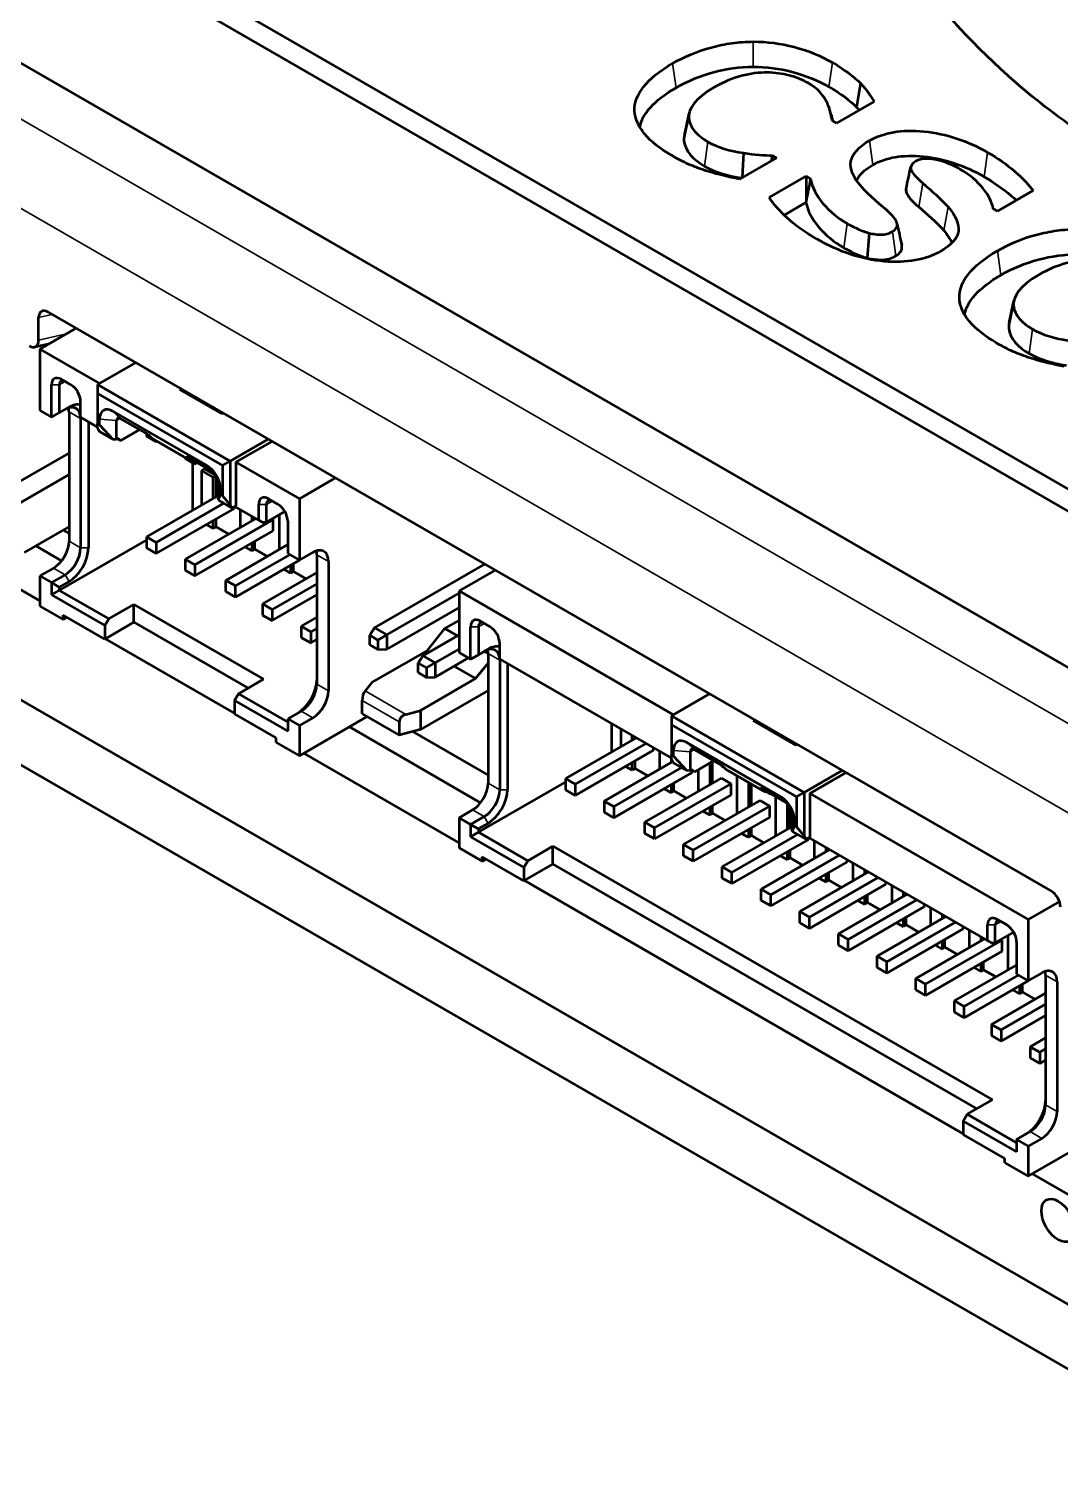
# Model space of a CAD drawing. Header units: millimetres. Extents: x 29 to 1149, y -40 to 354.
# Drawn here: x 285.8 to 323.4, y 222.9 to 276 of the extents above; entities that cross this region are included whole.
import ezdxf

# ---------------------------------------------------------------- set-up
doc = ezdxf.new("R2010")
doc.units = ezdxf.units.MM
doc.header["$LTSCALE"] = 1.2
doc.layers.add('외형선(ISO)', color=7, linetype='Continuous', lineweight=50)
doc.layers.add('좁은 외형선(ISO)', color=7, linetype='Continuous', lineweight=35)

msp = doc.modelspace()

# ---------------------------------------------------------------- linework, layer by layer
at = {"layer": '외형선(ISO)', "color": 7}
for p, q in [((354.1564, 241.6508), (282.7383, 282.8836)), ((282.7383, 282.0671), (353.4493, 241.2425)), ((277.0815, 279.6176), (348.4996, 238.3848)), ((316.1453, 274.0454), (315.9918, 273.1788)), ((316.6394, 273.3815), (315.2679, 272.5897)), ((309.7069, 272.1437), (309.8819, 272.948)), ((315.0648, 272.9043), (315.1139, 272.6786)), ((315.2679, 272.5897), (315.1016, 272.6857)), ((313.0698, 271.3206), (311.7168, 270.5394)), ((311.8646, 271.4992), (311.8225, 270.6005)), ((312.9174, 271.4086), (313.0698, 271.3206)), ((312.8, 269.8714), (314.153, 270.6526)), ((314.153, 270.6526), (314.153, 269.7294)), ((314.153, 270.6526), (314.3146, 270.5593)), ((322.4513, 270.1221), (321.149, 269.3702)), ((313.3517, 269.2295), (314.1479, 269.6892)), ((320.987, 269.4851), (320.9923, 269.4607)), ((321.149, 269.3702), (320.992, 269.4609)), ((316.4527, 268.573), (316.382, 267.6632)), ((286.4667, 265.683), (323.0984, 244.5338)), ((321.5708, 265.2942), (321.7457, 266.0984)), ((286.1185, 264.653), (286.1185, 265.4819)), ((287.4898, 265.0923), (286.1679, 264.3291)), ((285.9713, 264.4086), (286.5288, 264.5375)), ((286.1679, 264.3291), (286.1679, 262.0837)), ((286.1679, 264.3291), (288.3422, 263.0737)), ((286.1679, 255.127), (271.3699, 263.6705)), ((289.6641, 263.8369), (288.2715, 263.0329)), ((286.5922, 261.8388), (286.5922, 263.0227)), ((286.875, 263.0227), (286.875, 262.0021)), ((287.2993, 263.0227), (286.9457, 263.2268)), ((288.2715, 263.0329), (288.2715, 262.7063)), ((288.2715, 263.0329), (293.1152, 260.2364)), ((288.2715, 262.7063), (292.8324, 260.0731)), ((288.2715, 262.7063), (288.2715, 261.604)), ((291.3082, 262.8877), (291.2591, 262.8594)), ((291.2591, 262.8594), (292.8147, 261.9612)), ((286.1679, 262.0837), (286.5922, 261.8388)), ((286.5922, 261.8388), (286.875, 262.0021)), ((286.875, 262.0021), (287.2285, 262.2062)), ((287.2285, 262.0429), (287.2285, 257.3072)), ((287.6528, 261.8388), (287.6528, 262.4103)), ((288.8372, 262.0556), (292.2667, 260.0755)), ((292.0348, 262.4115), (292.0839, 262.4399)), ((292.1921, 262.3774), (292.1429, 262.3491)), ((292.4965, 262.145), (292.5456, 262.1733)), ((292.6026, 262.1404), (292.6026, 262.0837)), ((292.8638, 261.9896), (292.8147, 261.9612)), ((287.6528, 261.8388), (288.2715, 261.4816)), ((287.6528, 261.7979), (287.6528, 257.0623)), ((287.9357, 261.6755), (287.9357, 257.0623)), ((288.3422, 261.5632), (288.2715, 261.604)), ((288.2715, 261.4407), (288.2715, 261.604)), ((288.3422, 261.3183), (288.2715, 261.4407)), ((288.3422, 261.5632), (288.3422, 261.7698)), ((288.3422, 261.5632), (288.8372, 261.0325)), ((288.961, 261.0223), (288.961, 261.7187)), ((290.11, 261.2186), (289.1024, 261.8004)), ((288.8372, 261.0325), (288.3422, 261.3183)), ((288.961, 261.0223), (288.8372, 261.0325)), ((289.0493, 261.0733), (288.961, 261.0223)), ((289.014, 261.0529), (289.0493, 261.0325)), ((289.0493, 261.0325), (289.0493, 261.0733)), ((289.0493, 261.0325), (289.1201, 260.9917)), ((289.8116, 261.3909), (289.1201, 260.9917)), ((290.057, 261.2493), (290.057, 261.1448)), ((290.057, 261.1448), (290.4105, 260.9406)), ((290.11, 261.2186), (290.2691, 261.0656)), ((291.6833, 260.2491), (290.2691, 261.0656)), ((290.4105, 260.9839), (290.4105, 260.9406)), ((290.4105, 260.9406), (290.448, 260.9623)), ((294.5078, 261.0404), (293.1152, 260.2364)), ((293.3273, 260.1956), (294.6493, 260.9588)), ((353.8026, 209.6851), (265.4143, 260.7161)), ((349.5603, 214.5022), (269.6568, 260.6341)), ((284.188, 258.7769), (287.2285, 260.5324)), ((291.4712, 260.3715), (291.4712, 260.3283)), ((291.6833, 260.2491), (291.5242, 260.4021)), ((292.5318, 259.8204), (291.5242, 260.4021)), ((291.4712, 260.3283), (291.8247, 260.1241)), ((291.6833, 260.2491), (291.7364, 260.2797)), ((291.754, 258.4503), (291.754, 260.165)), ((291.8247, 260.2286), (291.8247, 260.1241)), ((291.8247, 260.1241), (291.9153, 260.1764)), ((292.1783, 259.9608), (292.0722, 259.8996)), ((292.4965, 259.6546), (292.0722, 259.8996)), ((292.0722, 259.8996), (292.0722, 258.634)), ((292.6026, 259.7159), (292.1783, 259.9608)), ((292.8324, 260.0731), (293.1152, 260.2364)), ((292.8324, 260.0731), (292.8324, 258.9708)), ((293.1152, 260.2364), (293.1152, 258.6442)), ((293.3273, 260.1956), (295.6431, 258.8586)), ((293.3273, 260.1956), (293.3273, 258.6034)), ((284.388, 258.1039), (287.2285, 259.7439)), ((292.6026, 259.7159), (292.4965, 259.6546)), ((292.4965, 258.879), (292.4965, 259.6546)), ((292.6026, 258.9402), (292.6026, 259.7159)), ((292.6733, 259.5754), (292.6733, 258.879)), ((296.965, 259.6218), (295.6431, 258.8586)), ((292.6733, 258.981), (290.057, 257.4705)), ((292.6909, 258.8075), (292.6733, 258.879)), ((292.6909, 258.8075), (292.7617, 259.0117)), ((293.1859, 258.5218), (292.6909, 258.8075)), ((292.7617, 259.2182), (292.7617, 259.0117)), ((292.8324, 258.9708), (292.7617, 259.0117)), ((292.8324, 258.9708), (293.1152, 258.6442)), ((294.8653, 258.6544), (294.5117, 258.8586)), ((295.6431, 258.8586), (295.6431, 256.6132)), ((292.8854, 258.6953), (290.4105, 257.2664)), ((290.4105, 256.8581), (293.2743, 258.5115)), ((293.1152, 258.6442), (293.1859, 258.5218)), ((293.1859, 258.5218), (293.3273, 258.6034)), ((293.2743, 258.5115), (293.2743, 258.5728)), ((294.1582, 258.0829), (293.292, 258.583)), ((293.4864, 258.4707), (293.4864, 257.8175)), ((294.1582, 258.0829), (294.1582, 258.6544)), ((294.441, 258.0012), (294.441, 258.6544)), ((294.441, 258.0012), (295.1153, 258.3905)), ((294.9007, 258.2666), (294.9007, 257.001)), ((285.6022, 256.899), (287.2285, 257.8379)), ((287.0164, 257.7155), (287.2285, 257.593)), ((294.0521, 258.1441), (291.4712, 256.654)), ((294.6885, 258.1033), (291.8247, 256.4499)), ((292.4965, 257.7767), (292.249, 257.9196)), ((292.4965, 257.7767), (292.4965, 258.0625)), ((292.6026, 257.8379), (292.4965, 257.7767)), ((292.6026, 257.8379), (292.6026, 258.1237)), ((292.6026, 257.8379), (293.0622, 257.5726)), ((293.9107, 258.2258), (293.9107, 258.0625)), ((294.0168, 258.1237), (294.0168, 258.1645)), ((294.1582, 258.0829), (294.2996, 258.0012)), ((294.2996, 258.0012), (294.441, 258.0012)), ((294.6532, 258.1237), (294.6885, 258.1033)), ((294.6885, 257.6951), (294.6885, 258.1033)), ((295.2189, 258.0421), (295.2189, 256.8581)), ((286.875, 255.5109), (290.057, 257.348)), ((290.057, 257.4705), (290.057, 257.0623)), ((290.057, 257.4705), (290.4105, 257.2664)), ((290.4105, 257.2664), (290.4105, 256.8581)), ((291.8247, 256.0416), (294.6885, 257.6951)), ((292.9561, 255.8783), (295.2189, 257.1847)), ((293.9107, 257.246), (293.9107, 256.9602)), ((294.0168, 257.0214), (294.0168, 257.3072)), ((286.014, 257.1367), (286.9569, 256.5924)), ((290.057, 257.0623), (290.4105, 256.8581)), ((291.4712, 256.654), (291.4712, 256.2458)), ((291.4712, 256.654), (291.8247, 256.4499)), ((293.3097, 255.6742), (295.2896, 256.8173)), ((293.6632, 257.1031), (293.9107, 256.9602)), ((294.0168, 257.0214), (293.9107, 256.9602)), ((294.0168, 257.0214), (294.4764, 256.7561)), ((295.2189, 256.8581), (295.6431, 256.6132)), ((295.6431, 256.6132), (296.1381, 256.899)), ((296.2795, 256.8173), (296.2795, 252.0816)), ((286.6629, 256.3274), (286.1679, 256.0416)), ((291.4712, 256.2458), (291.8247, 256.0416)), ((291.8247, 256.4499), (291.8247, 256.0416)), ((295.6431, 256.6132), (293.3097, 255.266)), ((296.2795, 256.1641), (294.2996, 255.021)), ((295.0774, 256.2866), (295.3249, 256.1437)), ((295.3249, 256.4295), (295.3249, 256.1437)), ((295.431, 256.2049), (295.3249, 256.1437)), ((295.431, 256.2049), (295.431, 256.4907)), ((295.431, 256.2049), (295.8906, 255.9396)), ((296.7038, 256.5724), (296.7038, 251.8367)), ((298.3885, 254.1443), (302.4204, 256.4722)), ((302.7987, 256.2537), (301.4767, 255.4905)), ((286.1679, 256.0416), (286.1679, 254.9394)), ((286.1679, 256.0416), (286.5922, 255.7967)), ((287.0871, 256.0825), (286.5922, 255.7967)), ((286.5922, 255.7967), (286.5922, 255.3476)), ((286.5922, 255.7967), (286.875, 255.6334)), ((287.2285, 255.8375), (286.875, 255.6334)), ((286.875, 255.6334), (286.875, 255.5109)), ((293.3097, 255.6742), (292.9561, 255.8783)), ((292.9561, 255.4701), (292.9561, 255.8783)), ((293.3097, 255.266), (293.3097, 255.6742)), ((296.2795, 255.7559), (294.6532, 254.8169)), ((286.5922, 255.3476), (286.875, 255.5109)), ((286.5922, 255.3476), (288.5367, 254.2249)), ((286.875, 255.5109), (288.6781, 254.4699)), ((293.3097, 255.266), (292.9561, 255.4701)), ((294.6532, 254.4087), (296.2795, 255.3476)), ((298.8375, 253.8851), (301.4767, 255.4089)), ((301.4767, 255.4905), (301.4767, 253.2451)), ((301.4767, 255.4905), (309.308, 250.9692)), ((286.1679, 254.9394), (287.0164, 254.4495)), ((288.5367, 253.735), (287.0164, 254.6128)), ((287.0164, 254.4495), (287.0164, 254.6128)), ((287.0164, 254.4495), (287.1578, 254.5311)), ((288.6781, 254.4699), (289.5974, 255.0006)), ((289.5974, 255.0006), (294.335, 252.2654)), ((289.5974, 254.3474), (289.5974, 255.0006)), ((294.2996, 255.021), (294.2996, 254.6128)), ((294.2996, 255.021), (294.6532, 254.8169)), ((294.2996, 254.6128), (294.6532, 254.4087)), ((294.6532, 254.8169), (294.6532, 254.4087)), ((296.2795, 254.5311), (295.7138, 254.2045)), ((301.4767, 254.8904), (298.8375, 253.3666)), ((288.5367, 254.2249), (288.6781, 254.4699)), ((288.5367, 253.735), (289.5974, 254.3474)), ((288.5367, 254.2249), (288.5367, 253.735)), ((289.5974, 254.3474), (293.7693, 251.9388)), ((295.7138, 254.2045), (295.7138, 253.7963)), ((295.7138, 254.2045), (296.0674, 254.0004)), ((296.2795, 254.1229), (296.0674, 254.0004)), ((296.0674, 254.0004), (296.0674, 253.5922)), ((298.3885, 254.1443), (298.2166, 253.8704)), ((298.3885, 254.1443), (298.8375, 253.8851)), ((300.3114, 253.3072), (300.9606, 254.1147)), ((300.9606, 254.1147), (301.4767, 254.4127)), ((300.9606, 254.1147), (301.4166, 253.8514)), ((301.901, 253.0002), (301.901, 254.1841)), ((302.1839, 254.1841), (302.1839, 253.1635)), ((302.6081, 254.1841), (302.2546, 254.3882)), ((293.2743, 251.0241), (288.5577, 253.7472)), ((295.7138, 253.7963), (296.0674, 253.5922)), ((296.0674, 253.5922), (296.2795, 253.7146)), ((298.2166, 253.5266), (298.2166, 253.8704)), ((298.2166, 253.8704), (298.5143, 253.6985)), ((298.2166, 253.5266), (298.5143, 253.3548)), ((298.5143, 253.6985), (298.8375, 253.8851)), ((298.5143, 253.6985), (298.5143, 253.3548)), ((298.8375, 253.8851), (298.8375, 253.3666)), ((300.1562, 253.1237), (301.4767, 253.8861)), ((302.9617, 253.0002), (302.9617, 253.5717)), ((298.2948, 252.1429), (300.3114, 253.3072)), ((298.5143, 253.3548), (298.8375, 253.3666)), ((300.1562, 253.1237), (299.9844, 252.8498)), ((300.1562, 253.1237), (300.6052, 252.8645)), ((300.3114, 253.3072), (300.3928, 253.2603)), ((300.6052, 252.8645), (301.4767, 253.3676)), ((301.8197, 253.0471), (300.6052, 252.346)), ((301.4767, 253.2451), (301.901, 253.0002)), ((301.901, 253.0002), (302.1839, 253.1635)), ((302.1839, 253.1635), (302.5374, 253.3676)), ((302.396, 253.286), (302.5374, 253.2043)), ((302.5374, 253.2043), (302.5374, 248.4686)), ((302.9617, 253.0002), (309.2372, 249.377)), ((302.9617, 252.9594), (302.9617, 248.2237)), ((299.9844, 252.506), (299.9844, 252.8498)), ((299.9844, 252.8498), (300.2821, 252.6779)), ((299.9844, 252.506), (300.2821, 252.3341)), ((300.2821, 252.6779), (300.6052, 252.8645)), ((300.2821, 252.6779), (300.2821, 252.3341)), ((300.6052, 252.8645), (300.6052, 252.346)), ((301.2908, 252.7418), (302.0792, 252.2866)), ((302.0792, 252.2866), (302.5374, 252.8566)), ((303.2445, 252.8369), (303.2445, 248.2237)), ((293.4157, 251.7346), (294.335, 252.2654)), ((298.2948, 252.1429), (298.0474, 251.8366)), ((300.0625, 251.1223), (302.0792, 252.2866)), ((300.2821, 252.3341), (300.6052, 252.346)), ((293.2743, 251.4897), (293.4157, 251.7346)), ((293.2743, 251.4897), (295.2189, 250.367)), ((293.2743, 251.4897), (293.2743, 250.9998)), ((293.4157, 251.7346), (295.2189, 250.6936)), ((297.935, 251.0034), (297.935, 251.4933)), ((302.5374, 251.8571), (300.0625, 250.4282)), ((310.63, 251.7324), (309.2372, 250.9283)), ((294.7946, 250.122), (293.2743, 250.9998)), ((295.7138, 251.1018), (295.2189, 250.8161)), ((295.2189, 250.8161), (295.6431, 250.5711)), ((295.2189, 250.8161), (295.2189, 250.367)), ((295.6431, 249.4689), (298.118, 250.8977)), ((296.1381, 250.8569), (295.6431, 250.5711)), ((297.935, 251.0034), (299.291, 250.2205)), ((299.5321, 250.9794), (300.0625, 251.1223)), ((300.0625, 251.1223), (300.0625, 250.4282)), ((309.2372, 250.9283), (309.2372, 250.6017)), ((309.2372, 250.9283), (314.0809, 248.1318)), ((295.6431, 250.5711), (295.6431, 249.4689)), ((297.4692, 250.5231), (302.2658, 247.7538)), ((299.291, 250.7104), (299.291, 250.2205)), ((300.0625, 250.4282), (299.291, 250.2205)), ((299.7732, 250.3503), (302.5374, 248.7544)), ((307.0629, 249.6117), (307.0629, 250.6324)), ((307.3811, 250.4486), (307.3811, 249.7954)), ((309.2372, 250.6017), (313.7981, 247.9685)), ((309.2372, 250.6017), (309.2372, 249.4995)), ((312.274, 250.7832), (312.2248, 250.7548)), ((312.2248, 250.7548), (313.7804, 249.8567)), ((313.0005, 250.307), (313.0497, 250.3354)), ((313.1087, 250.2445), (313.1579, 250.2729)), ((294.7946, 249.9587), (294.7946, 250.122)), ((294.7946, 249.9587), (295.6431, 249.4689)), ((307.9468, 250.122), (305.3658, 248.6319)), ((308.3003, 249.9179), (305.7194, 248.4278)), ((307.8054, 250.0404), (307.8054, 250.2037)), ((307.9114, 250.1016), (307.9114, 250.1425)), ((308.5832, 249.673), (308.5832, 249.7546)), ((309.8029, 249.951), (313.2324, 247.971)), ((313.5114, 250.0688), (313.4622, 250.0404)), ((313.5683, 249.9792), (313.5683, 250.036)), ((313.8296, 249.8851), (313.7804, 249.8567)), ((301.4767, 246.2885), (295.8056, 249.5627)), ((305.7194, 248.0196), (308.5832, 249.673)), ((309.2814, 249.2596), (306.78, 247.8154)), ((307.8054, 248.9381), (307.8054, 249.2239)), ((307.9114, 248.9994), (307.9114, 249.2851)), ((308.7953, 249.6321), (308.7953, 248.979)), ((309.2196, 249.3872), (309.2196, 249.2239)), ((309.308, 249.4586), (309.2372, 249.4995)), ((309.2372, 249.3362), (309.2372, 249.4995)), ((309.308, 249.2137), (309.2372, 249.3362)), ((309.308, 249.4586), (309.308, 249.6652)), ((309.308, 249.4586), (309.8029, 248.9279)), ((309.8029, 248.9279), (309.308, 249.2137)), ((309.9267, 248.9177), (309.9267, 249.6142)), ((311.0757, 249.1141), (310.0681, 249.6958)), ((310.7773, 249.2864), (310.0858, 248.8871)), ((310.6338, 249.2035), (310.6338, 248.4074)), ((310.7398, 248.4686), (310.7398, 249.2647)), ((309.6085, 249.0402), (307.1336, 247.6113)), ((307.1336, 247.2031), (309.9974, 248.8565)), ((307.8054, 248.9381), (307.5579, 249.081)), ((307.9114, 248.9994), (307.8054, 248.9381)), ((307.9114, 248.9994), (308.371, 248.734)), ((309.9267, 248.9177), (309.8029, 248.9279)), ((310.0151, 248.9687), (309.9267, 248.9177)), ((309.9797, 248.9483), (310.0151, 248.9279)), ((309.9974, 248.8565), (309.9974, 248.9381)), ((310.0151, 248.9279), (310.0151, 248.9687)), ((310.0151, 248.9279), (310.0858, 248.8871)), ((310.2095, 248.9585), (310.2095, 248.1625)), ((311.0757, 249.1141), (311.2348, 248.961)), ((311.0934, 249.081), (311.0934, 249.0971)), ((311.1351, 249.0569), (311.0934, 249.081)), ((312.649, 248.1445), (311.2348, 248.961)), ((311.6237, 248.7365), (311.6237, 247.346)), ((315.4737, 248.9359), (314.0809, 248.1318)), ((314.2931, 248.091), (315.6151, 248.8543)), ((302.1839, 246.6723), (305.3658, 248.5095)), ((305.3658, 248.6319), (305.3658, 248.2237)), ((305.3658, 248.6319), (305.7194, 248.4278)), ((305.3658, 248.2237), (305.7194, 248.0196)), ((305.7194, 248.4278), (305.7194, 248.0196)), ((308.265, 247.0398), (311.058, 248.6524)), ((308.6185, 246.8356), (311.4116, 248.4482)), ((308.9721, 248.2645), (309.2196, 248.1216)), ((309.2196, 248.4074), (309.2196, 248.1216)), ((309.3256, 248.1829), (309.2196, 248.1216)), ((309.3256, 248.1829), (309.3256, 248.4686)), ((309.3256, 248.1829), (309.7853, 247.9175)), ((311.4116, 248.4482), (311.058, 248.6524)), ((311.4116, 248.04), (311.4116, 248.4482)), ((312.048, 248.4915), (312.048, 247.5909)), ((312.1541, 247.6521), (312.1541, 248.4303)), ((312.649, 248.1445), (312.4899, 248.2976)), ((313.4976, 247.7158), (312.4899, 248.2976)), ((312.649, 248.1445), (312.7021, 248.1751)), ((312.8612, 248.0604), (312.6823, 248.1637)), ((306.78, 247.8154), (306.78, 247.4072)), ((306.78, 247.8154), (307.1336, 247.6113)), ((307.1336, 247.6113), (307.1336, 247.2031)), ((311.4116, 248.04), (308.6185, 246.4274)), ((309.6792, 246.2233), (312.4723, 247.8359)), ((310.0327, 246.0192), (312.8258, 247.6317)), ((310.7398, 247.3664), (310.7398, 247.6521)), ((312.8258, 247.6317), (312.4723, 247.8359)), ((312.8258, 247.2235), (312.8258, 247.6317)), ((312.8612, 248.0604), (312.8612, 248.0833)), ((312.881, 248.0718), (312.8612, 248.0604)), ((313.0379, 247.9812), (313.0379, 246.5295)), ((313.4622, 247.7362), (313.4622, 246.7744)), ((313.5683, 246.8356), (313.5683, 247.6254)), ((313.7981, 247.9685), (314.0809, 248.1318)), ((313.7981, 247.9685), (313.7981, 246.8663)), ((314.0809, 248.1318), (314.0809, 246.5397)), ((314.2931, 248.091), (322.2657, 243.488)), ((314.2931, 248.091), (314.2931, 246.4988)), ((301.9717, 247.4888), (301.4767, 247.2031)), ((301.4767, 247.2031), (301.4767, 246.1008)), ((301.4767, 247.2031), (301.901, 246.9581)), ((302.396, 247.2439), (301.901, 246.9581)), ((306.78, 247.4072), (307.1336, 247.2031)), ((312.8258, 247.2235), (310.0327, 245.6109)), ((310.3863, 247.448), (310.6338, 247.3051)), ((310.6338, 247.5909), (310.6338, 247.3051)), ((310.7398, 247.3664), (310.6338, 247.3051)), ((310.7398, 247.3664), (311.1995, 247.101)), ((313.639, 247.4709), (313.639, 246.7744)), ((313.7274, 247.1137), (313.7274, 246.9071)), ((301.901, 246.9581), (301.901, 246.509)), ((301.901, 246.9581), (302.1839, 246.7948)), ((301.901, 246.509), (302.1839, 246.6723)), ((302.5374, 246.9989), (302.1839, 246.7948)), ((302.1839, 246.7948), (302.1839, 246.6723)), ((302.1839, 246.6723), (303.987, 245.6313)), ((308.265, 246.6315), (308.265, 247.0398)), ((308.6185, 246.8356), (308.265, 247.0398)), ((308.6185, 246.4274), (308.265, 246.6315)), ((308.6185, 246.4274), (308.6185, 246.8356)), ((311.0934, 245.4068), (313.639, 246.8765)), ((311.447, 245.2027), (313.8511, 246.5907)), ((311.8005, 246.6315), (312.048, 246.4886)), ((312.048, 246.7744), (312.048, 246.4886)), ((312.1541, 246.5499), (312.048, 246.4886)), ((312.1541, 246.5499), (312.1541, 246.8356)), ((312.1541, 246.5499), (312.6137, 246.2845)), ((313.6567, 246.703), (313.639, 246.7744)), ((313.6567, 246.703), (313.7274, 246.9071)), ((314.1516, 246.4172), (313.6567, 246.703)), ((313.7981, 246.8663), (313.7274, 246.9071)), ((313.7981, 246.8663), (314.0809, 246.5397)), ((301.4767, 246.1008), (302.3253, 245.6109)), ((301.901, 246.509), (303.8456, 245.3864)), ((303.987, 245.6313), (304.9062, 246.162)), ((304.9062, 246.162), (320.9575, 236.8948)), ((304.9062, 245.5088), (304.9062, 246.162)), ((309.6792, 245.815), (309.6792, 246.2233)), ((310.0327, 246.0192), (309.6792, 246.2233)), ((310.0327, 245.6109), (310.0327, 246.0192)), ((314.24, 246.407), (311.447, 244.7944)), ((312.5076, 244.5903), (315.0178, 246.0396)), ((313.5683, 245.7334), (313.5683, 246.0192)), ((314.0809, 246.5397), (314.1516, 246.4172)), ((314.1516, 246.4172), (314.2931, 246.4988)), ((314.24, 246.407), (314.24, 246.4682)), ((320.7808, 242.7123), (314.2577, 246.4784)), ((314.4522, 246.3662), (314.4522, 245.713)), ((314.8764, 246.1212), (314.8764, 245.9579)), ((314.9825, 246.0192), (314.9825, 246.06)), ((303.8456, 244.8965), (302.3253, 245.7742)), ((302.3253, 245.6109), (302.3253, 245.7742)), ((302.3253, 245.6109), (302.4667, 245.6926)), ((303.8456, 245.3864), (303.987, 245.6313)), ((303.8456, 244.8965), (304.9062, 245.5088)), ((304.9062, 245.5088), (320.3919, 236.5682)), ((310.0327, 245.6109), (309.6792, 245.815)), ((312.8612, 244.3862), (315.3714, 245.8354)), ((315.6542, 245.5905), (312.8612, 243.9779)), ((313.2147, 245.815), (313.4622, 245.6721)), ((313.4622, 245.9579), (313.4622, 245.6721)), ((313.5683, 245.7334), (313.4622, 245.6721)), ((313.5683, 245.7334), (314.0279, 245.468)), ((315.6542, 245.5905), (315.6542, 245.6721)), ((315.8664, 245.5497), (315.8664, 244.8965)), ((303.8456, 245.3864), (303.8456, 244.8965)), ((311.0934, 244.9985), (311.0934, 245.4068)), ((311.447, 245.2027), (311.0934, 245.4068)), ((311.447, 244.7944), (311.0934, 244.9985)), ((311.447, 244.7944), (311.447, 245.2027)), ((313.9218, 243.7738), (316.4321, 245.2231)), ((314.2754, 243.5697), (316.7856, 245.0189)), ((314.6289, 244.9985), (314.8764, 244.8556)), ((314.8764, 245.1414), (314.8764, 244.8556)), ((314.9825, 244.9169), (314.9825, 245.2027)), ((316.2906, 245.3047), (316.2906, 245.1414)), ((316.3967, 245.2027), (316.3967, 245.2435)), ((319.8969, 235.6537), (303.8667, 244.9087)), ((312.5076, 244.182), (312.5076, 244.5903)), ((312.8612, 244.3862), (312.5076, 244.5903)), ((317.0685, 244.774), (314.2754, 243.1614)), ((314.9825, 244.9169), (314.8764, 244.8556)), ((314.9825, 244.9169), (315.4421, 244.6515)), ((317.0685, 244.774), (317.0685, 244.8556)), ((317.2806, 244.7332), (317.2806, 244.08)), ((317.7048, 244.4882), (317.7048, 244.3249)), ((317.8109, 244.3862), (317.8109, 244.427)), ((312.8612, 243.9779), (312.5076, 244.182)), ((312.8612, 243.9779), (312.8612, 244.3862)), ((315.336, 242.9573), (317.8463, 244.4066)), ((315.6896, 242.7532), (318.1998, 244.2024)), ((318.4827, 243.9575), (315.6896, 242.3449)), ((316.0431, 244.182), (316.2906, 244.0391)), ((316.2906, 244.3249), (316.2906, 244.0391)), ((316.3967, 244.1004), (316.2906, 244.0391)), ((316.3967, 244.1004), (316.3967, 244.3862)), ((316.3967, 244.1004), (316.8563, 243.835)), ((318.4827, 243.9575), (318.4827, 244.0391)), ((318.6948, 243.9167), (318.6948, 243.2635)), ((323.4054, 244.146), (322.2657, 243.488)), ((313.9218, 243.3655), (313.9218, 243.7738)), ((314.2754, 243.5697), (313.9218, 243.7738)), ((314.2754, 243.1614), (313.9218, 243.3655)), ((314.2754, 243.1614), (314.2754, 243.5697)), ((316.7503, 242.1408), (319.2605, 243.5901)), ((317.1038, 241.9367), (319.614, 243.386)), ((317.4574, 243.3655), (317.7048, 243.2227)), ((317.7048, 243.5084), (317.7048, 243.2227)), ((317.8109, 243.2839), (317.8109, 243.5697)), ((319.1191, 243.6717), (319.1191, 243.5084)), ((319.2251, 243.5697), (319.2251, 243.6105)), ((321.4879, 243.2839), (321.1343, 243.488)), ((322.2657, 243.488), (322.2657, 241.2426)), ((315.336, 242.549), (315.336, 242.9573)), ((315.6896, 242.7532), (315.336, 242.9573)), ((319.8969, 243.141), (317.1038, 241.5284)), ((317.8109, 243.2839), (317.7048, 243.2227)), ((317.8109, 243.2839), (318.2705, 243.0185)), ((319.8969, 243.141), (319.8969, 243.2227)), ((320.109, 243.1002), (320.109, 242.447)), ((320.5333, 242.8552), (320.5333, 242.6919)), ((320.7808, 242.7123), (320.7808, 243.2839)), ((321.0636, 242.6307), (321.0636, 243.2839)), ((321.0636, 242.6307), (321.7379, 243.02)), ((321.5232, 242.8961), (321.5232, 241.6305)), ((315.6896, 242.3449), (315.336, 242.549)), ((315.6896, 242.3449), (315.6896, 242.7532)), ((318.1645, 241.3243), (320.6747, 242.7736)), ((318.518, 241.1202), (321.3111, 242.7328)), ((321.3111, 242.3245), (318.518, 240.7119)), ((318.8716, 242.549), (319.1191, 242.4062)), ((319.1191, 242.6919), (319.1191, 242.4062)), ((319.2251, 242.4674), (319.1191, 242.4062)), ((319.2251, 242.4674), (319.2251, 242.7532)), ((319.2251, 242.4674), (319.6847, 242.202)), ((320.6393, 242.7532), (320.6393, 242.794)), ((320.7808, 242.7123), (320.9222, 242.6307)), ((320.9222, 242.6307), (321.0636, 242.6307)), ((321.3111, 242.7328), (321.2757, 242.7532)), ((321.3111, 242.3245), (321.3111, 242.7328)), ((321.8414, 242.6715), (321.8414, 241.4876)), ((316.7503, 241.7325), (316.7503, 242.1408)), ((317.1038, 241.9367), (316.7503, 242.1408)), ((317.1038, 241.5284), (317.1038, 241.9367)), ((319.5787, 240.5078), (321.8414, 241.8142)), ((320.5333, 241.8754), (320.5333, 241.5897)), ((320.6393, 241.6509), (320.6393, 241.9367)), ((317.1038, 241.5284), (316.7503, 241.7325)), ((318.1645, 240.916), (318.1645, 241.3243)), ((318.518, 241.1202), (318.1645, 241.3243)), ((319.9322, 240.3037), (321.9121, 241.4468)), ((322.2657, 241.2426), (319.9322, 239.8954)), ((320.2858, 241.7325), (320.5333, 241.5897)), ((320.6393, 241.6509), (320.5333, 241.5897)), ((320.6393, 241.6509), (321.099, 241.3855)), ((321.8414, 241.4876), (322.2657, 241.2426)), ((322.2657, 241.2426), (322.7607, 241.5284)), ((322.9021, 241.4468), (322.9021, 236.7111)), ((318.518, 240.7119), (318.1645, 240.916)), ((318.518, 240.7119), (318.518, 241.1202)), ((322.9021, 240.7936), (320.9222, 239.6505)), ((321.7, 240.916), (321.9475, 240.7732)), ((321.9475, 241.0589), (321.9475, 240.7732)), ((322.0536, 240.8344), (321.9475, 240.7732)), ((322.0536, 240.8344), (322.0536, 241.1202)), ((322.0536, 240.8344), (322.5132, 240.569)), ((323.3263, 241.2018), (323.3263, 236.4661)), ((319.9322, 240.3037), (319.5787, 240.5078)), ((319.5787, 240.0996), (319.5787, 240.5078)), ((319.9322, 239.8954), (319.9322, 240.3037)), ((322.9021, 240.3853), (321.2757, 239.4464)), ((319.9322, 239.8954), (319.5787, 240.0996)), ((320.9222, 239.6505), (320.9222, 239.2422)), ((320.9222, 239.6505), (321.2757, 239.4464)), ((321.2757, 239.0381), (322.9021, 239.9771)), ((320.9222, 239.2422), (321.2757, 239.0381)), ((321.2757, 239.4464), (321.2757, 239.0381)), ((322.9021, 239.1606), (322.3364, 238.834)), ((322.3364, 238.834), (322.3364, 238.4257)), ((322.3364, 238.834), (322.69, 238.6299)), ((322.9021, 238.7523), (322.69, 238.6299)), ((322.69, 238.6299), (322.69, 238.2216)), ((322.3364, 238.4257), (322.69, 238.2216)), ((322.69, 238.2216), (322.9021, 238.3441)), ((320.0383, 236.3641), (320.9575, 236.8948)), ((319.8969, 236.1191), (320.0383, 236.3641)), ((319.8969, 236.1191), (321.8414, 234.9964)), ((319.8969, 236.1191), (319.8969, 235.6292)), ((320.0383, 236.3641), (321.8414, 235.323)), ((321.4172, 234.7515), (319.8969, 235.6292)), ((322.3364, 235.7313), (321.8414, 235.4455)), ((321.8414, 235.4455), (322.2657, 235.2006)), ((321.8414, 235.4455), (321.8414, 234.9964)), ((322.7607, 235.4863), (322.2657, 235.2006)), ((322.2657, 235.2006), (322.2657, 234.0983)), ((322.2657, 234.0983), (323.9847, 235.0908)), ((321.4172, 234.5882), (321.4172, 234.7515)), ((321.4172, 234.5882), (322.2657, 234.0983)), ((347.8473, 219.5167), (322.4283, 234.1922))]:
    msp.add_line(p, q, dxfattribs=at)
for centre, major_axis, ratio, start_param, end_param in [((-213.3005, 528.5271), (258.1136, -690.6046), 0.6688377, 0.9560106, 0.9562891), ((870.9931, -96.8629), (279.0953, -746.7429), 0.6688377, 3.9698004, 3.9710269), ((286.4775, 265.2622), (0.2577, -0.4463), 0.5601986, 2.3712712, 3.9119093), ((285.7595, 264.8728), (0.2577, -0.4463), 0.5601986, 5.5128639, 7.053502), ((286.9457, 262.8186), (-0.25, 0.433), 0.5773503, 5.4977871, 7.0685835), ((287.0871, 262.9002), (-0.15, 0.2598), 0.5773503, 5.4977871, 7.0685835), ((287.2993, 262.6144), (-0.25, 0.433), 0.5773503, 3.9269908, 5.4977871), ((287.0871, 261.4713), (0.4, 0.6928), 0.5773503, 5.4977871, 7.0685835), ((286.6629, 261.7163), (-0.4, -0.6928), 0.5773503, 2.3561945, 2.5826028), ((287.2285, 261.3897), (0.5, 0.866), 0.5773503, 0.1418971, 0.7853982), ((288.8372, 261.484), (-0.35, 0.6062), 0.5773503, 5.4977871, 7.0685835), ((289.1024, 261.6371), (-0.1, 0.1732), 0.5773503, 5.4977871, 7.0685835), ((292.2667, 259.504), (0.35, -0.6062), 0.5773503, 0.7853982, 2.3561945), ((292.5318, 259.6571), (0.1, -0.1732), 0.5773503, 2.2216142, 2.3561945), ((292.5318, 259.6571), (0.1, -0.1732), 0.5773503, 0.7853982, 0.9199784), ((294.5117, 258.4503), (-0.25, 0.433), 0.5773503, 5.4977871, 7.0685835), ((294.6532, 258.532), (-0.15, 0.2598), 0.5773503, 5.4977871, 7.0685835), ((294.8653, 258.2462), (-0.25, 0.433), 0.5773503, 3.9269908, 5.4977871), ((286.6629, 256.9806), (-0.4, -0.6928), 0.5773503, 0.7853982, 2.3561945), ((287.0871, 256.7357), (0.4, 0.6928), 0.5773503, 3.9269908, 5.4977871), ((287.2285, 256.654), (0.5, 0.866), 0.5773503, 3.9269908, 5.4977871), ((296.1381, 256.2458), (0.4, 0.6928), 0.5773503, 5.4977871, 7.0685835), ((295.7138, 256.4907), (0.4, 0.6928), 0.5773503, 5.4977871, 5.7241954), ((302.2546, 253.98), (-0.25, 0.433), 0.5773503, 5.4977871, 7.0685835), ((302.396, 254.0616), (-0.15, 0.2598), 0.5773503, 5.4977871, 7.0685835), ((302.6081, 253.7759), (-0.25, 0.433), 0.5773503, 3.9269908, 5.4977871), ((302.5374, 252.5511), (0.5, 0.866), 0.5773503, 0.1418971, 0.7853982), ((302.396, 252.6328), (0.4, 0.6928), 0.5773503, 5.4977871, 7.0685835), ((301.9717, 252.8777), (-0.4, -0.6928), 0.5773503, 2.3561945, 2.5826028), ((295.5724, 251.8367), (0.5, 0.866), 0.5773503, 3.9269908, 5.4977871), ((295.7138, 251.755), (0.4, 0.6928), 0.5773503, 3.9269908, 5.4977871), ((296.1381, 251.5101), (-0.4, -0.6928), 0.5773503, 0.7853982, 2.3561945), ((298.0474, 251.6325), (-0.0725, -0.2458), 0.349506, 3.8429308, 5.4137271), ((299.5321, 250.7753), (0.2167, 0.1479), 0.7151868, 1.1167781, 2.6875744), ((309.8029, 249.3794), (-0.35, 0.6062), 0.5773503, 5.4977871, 7.0685835), ((310.0681, 249.5325), (-0.1, 0.1732), 0.5773503, 5.4977871, 7.0685835), ((301.9717, 248.142), (-0.4, -0.6928), 0.5773503, 0.7853982, 2.3561945), ((302.396, 247.8971), (0.4, 0.6928), 0.5773503, 3.9269908, 5.4977871), ((302.5374, 247.8154), (0.5, 0.866), 0.5773503, 3.9269908, 5.4977871), ((313.2324, 247.3994), (0.35, -0.6062), 0.5773503, 0.7853982, 2.3561945), ((313.4976, 247.5525), (0.1, -0.1732), 0.5773503, 2.2216682, 2.3561945), ((313.4976, 247.5525), (0.1, -0.1732), 0.5773503, 0.7853982, 0.9199244), ((323.0876, 244.1255), (-0.25, 0.433), 0.5950331, 3.9420672, 5.4827053), ((321.1343, 243.0798), (-0.25, 0.433), 0.5773503, 5.4977871, 7.0685835), ((321.2757, 243.1614), (-0.15, 0.2598), 0.5773503, 5.4977871, 7.0685835), ((321.4879, 242.8756), (-0.25, 0.433), 0.5773503, 3.9269908, 5.4977871), ((322.7607, 240.8752), (0.4, 0.6928), 0.5773503, 5.4977871, 7.0685835), ((322.3364, 241.1202), (0.4, 0.6928), 0.5773503, 5.4977871, 5.7241954), ((322.195, 236.4661), (0.5, 0.866), 0.5773503, 3.9269908, 5.4977871), ((322.3364, 236.3845), (0.4, 0.6928), 0.5773503, 3.9269908, 5.4977871), ((322.7607, 236.1395), (-0.4, -0.6928), 0.5773503, 0.7853982, 2.3561945)]:
    msp.add_ellipse(centre, major_axis=major_axis, ratio=ratio, start_param=start_param, end_param=end_param, dxfattribs=at)
msp.add_ellipse((323.3619, 232.4855), major_axis=(0.432, -0.7482), ratio=0.5773532, dxfattribs=at)
for points, knots in [([(327.3734, 270.2293), (324.9568, 271.6246), (323.0096, 272.9887), (320.0541, 275.6548), (318.9381, 276.9034), (318.1839, 278.0676)], [0, 0, 0, 0, 0.5, 0.5, 1, 1, 1, 1]), ([(309.2785, 274.7732), (309.6925, 275.0122), (310.1654, 275.2176), (310.9377, 275.4259), (311.1906, 275.4776), (311.7057, 275.5474), (311.9639, 275.5659), (312.2247, 275.5677)], [0, 0, 0, 0, 0.17562258, 0.17562258, 0.25633377, 0.25633377, 0.33478445, 0.33478445, 0.33478445, 0.33478445]), ([(314.2427, 274.0454), (314.0361, 274.1647), (313.8005, 274.2647), (313.4105, 274.3659), (313.2828, 274.3907), (313.0132, 274.4261), (312.8737, 274.4356), (312.7327, 274.4373)], [0, 0, 0, 0, 0.0876658, 0.0876658, 0.12828264, 0.12828264, 0.17060054, 0.17060054, 0.17060054, 0.17060054]), ([(315.1016, 272.6857), (315.0884, 272.7951), (315.0673, 272.9057), (314.9949, 273.1737), (314.9472, 273.2807), (314.9308, 273.3175)], [0, 0, 0, 0, 0.05702188, 0.05702188, 0.14095725, 0.14095725, 0.14095725, 0.14095725]), ([(309.2324, 271.4139), (308.8347, 271.6435), (308.4923, 271.9069), (308.1407, 272.3331), (308.052, 272.4727), (307.9294, 272.7564), (307.8947, 272.8989), (307.8886, 273.0429)], [0, 0, 0, 0, 0.16873608, 0.16873608, 0.24607938, 0.24607938, 0.32119001, 0.32119001, 0.32119001, 0.32119001]), ([(316.4665, 271.951), (316.9929, 272.2549), (317.6587, 272.3665), (319.2687, 272.2047), (320.0423, 271.9501), (320.7842, 271.5218)], [0, 0, 0, 0, 0.5, 0.5, 1, 1, 1, 1]), ([(316.1895, 270.2447), (315.8693, 270.6073), (315.7369, 270.9254), (315.8477, 271.4729), (316.0725, 271.7235), (316.4665, 271.951)], [0, 0, 0, 0, 0.5, 0.5, 1, 1, 1, 1]), ([(320.7842, 271.5218), (321.1567, 271.3067), (321.4884, 271.0734), (322.0703, 270.5704), (322.2943, 270.3371), (322.4513, 270.1221)], [0, 0, 0, 0, 0.5, 0.5, 1, 1, 1, 1]), ([(310.5808, 270.8221), (310.3437, 270.8985), (310.1306, 270.9753), (309.7518, 271.13), (309.5157, 271.2504), (309.2324, 271.4139)], [0, 0, 0, 0, 0.5, 0.5, 1, 1, 1, 1]), ([(316.5912, 271.0625), (317.077, 271.343), (317.6715, 271.4454), (319.1955, 271.2923), (319.9353, 271.0514), (320.6595, 270.6333)], [0, 0, 0, 0, 0.5, 0.5, 1, 1, 1, 1]), ([(318.1613, 271.1965), (318.0104, 271.1094), (317.9519, 271.0099), (318.0197, 270.7859), (318.1628, 270.6197), (318.4153, 270.3993)], [0, 0, 0, 0, 0.5, 0.5, 1, 1, 1, 1]), ([(318.9555, 271.2392), (318.8201, 271.2747), (318.6784, 271.2907), (318.383, 271.2836), (318.2598, 271.2534), (318.1613, 271.1965)], [0, 0, 0, 0, 0.5, 0.5, 1, 1, 1, 1]), ([(314.3146, 270.5593), (314.3731, 270.2482), (314.5247, 269.9474), (315.0142, 269.3662), (315.309, 269.1214), (315.6538, 268.9223)], [0, 0, 0, 0, 0.5, 0.5, 1, 1, 1, 1]), ([(320.992, 269.4609), (320.9458, 269.6973), (320.8196, 269.9461), (320.4071, 270.4686), (320.1315, 270.6988), (319.7868, 270.8979)], [0, 0, 0, 0, 0.5, 0.5, 1, 1, 1, 1]), ([(320.6595, 270.6333), (321.0247, 270.4224), (321.3474, 270.1955), (321.7044, 269.8869), (321.7719, 269.8261), (321.8352, 269.7664)], [0, 0, 0, 0, 0.52620664, 0.52620664, 0.65835686, 0.65835686, 0.65835686, 0.65835686]), ([(317.8066, 270.1886), (317.7978, 270.1478), (317.7994, 270.1059), (317.8551, 269.9216), (318.0091, 269.7529), (318.2679, 269.5269)], [0.35239742, 0.35239742, 0.35239742, 0.35239742, 0.50007636, 0.50007636, 1, 1, 1, 1]), ([(314.564, 268.3464), (314.096, 268.6166), (313.729, 268.8756), (313.1963, 269.3715), (312.9755, 269.6208), (312.8, 269.8714)], [0, 0, 0, 0, 0.5, 0.5, 1, 1, 1, 1]), ([(314.153, 269.7294), (314.1521, 269.7227), (314.1513, 269.716), (314.1496, 269.7026), (314.1488, 269.6959), (314.1479, 269.6892)], [0.000001, 0.000001, 0.000001, 0.000001, 0.0020923614, 0.0020923614, 0.0041837227, 0.0041837227, 0.0041837227, 0.0041837227]), ([(314.1479, 269.6892), (314.2141, 269.3818), (314.3695, 269.0825), (314.8635, 268.4959), (315.168, 268.2423), (315.5291, 268.0338)], [0, 0, 0, 0, 0.4887243, 0.4887243, 1, 1, 1, 1]), ([(319.3388, 269.5302), (319.6282, 269.196), (319.7545, 268.8992), (319.6806, 268.3802), (319.4666, 268.1376), (319.0756, 267.9118)], [0, 0, 0, 0, 0.5, 0.5, 1, 1, 1, 1]), ([(315.6538, 268.9223), (315.743, 268.8708), (315.867, 268.8081), (316.184, 268.6606), (316.3265, 268.6068), (316.4527, 268.573)], [0, 0, 0, 0, 0.5, 0.5, 1, 1, 1, 1]), ([(317.3116, 268.6264), (317.4378, 268.6992), (317.4932, 268.7917), (317.4625, 269.0156), (317.3778, 269.1445), (317.2239, 269.2902)], [0, 0, 0, 0, 0.5, 0.5, 1, 1, 1, 1]), ([(319.0756, 267.9118), (318.5184, 267.5901), (317.8296, 267.4653), (316.1887, 267.6092), (315.3737, 267.879), (314.564, 268.3464)], [0, 0, 0, 0, 0.5, 0.5, 1, 1, 1, 1]), ([(316.4527, 268.573), (316.5312, 268.5544), (316.6078, 268.5402), (316.7571, 268.5206), (316.8298, 268.5153), (316.9714, 268.5135), (317.0411, 268.5224), (317.1781, 268.5597), (317.2454, 268.5881), (317.3116, 268.6264)], [0, 0, 0, 0, 0.25, 0.25, 0.5, 0.5, 0.75, 0.75, 1, 1, 1, 1]), ([(321.1424, 267.9237), (321.5563, 268.1627), (322.0293, 268.3681), (322.8016, 268.5764), (323.0544, 268.628), (323.5696, 268.6979), (323.8278, 268.7164), (324.0886, 268.7182)], [0, 0, 0, 0, 0.17562258, 0.17562258, 0.25633377, 0.25633377, 0.33478445, 0.33478445, 0.33478445, 0.33478445]), ([(315.5291, 268.0338), (315.6269, 267.9774), (315.7511, 267.9148), (316.0787, 267.7624), (316.2355, 267.7024), (316.3797, 267.6639), (316.3809, 267.6636), (316.382, 267.6632)], [0, 0, 0, 0, 0.4979874, 0.4979874, 0.9959748, 0.9959748, 1, 1, 1, 1]), ([(317.4363, 267.7379), (317.5991, 267.8319), (317.6722, 267.9598), (317.6523, 268.1047), (317.6506, 268.1143), (317.6485, 268.1238)], [0, 0, 0, 0, 0.49976555, 0.49976555, 0.5348958, 0.5348958, 0.5348958, 0.5348958]), ([(316.382, 267.6632), (316.3832, 267.663), (316.3844, 267.6627), (316.4722, 267.6418), (316.5582, 267.6258), (316.7287, 267.6034), (316.8056, 267.5972), (316.988, 267.595), (317.0942, 267.6078), (317.2755, 267.6572), (317.3589, 267.6932), (317.4363, 267.7379)], [0, 0, 0, 0, 0.0033869, 0.0033869, 0.2525402, 0.2525402, 0.5016934, 0.5016934, 0.7508467, 0.7508467, 1, 1, 1, 1]), ([(321.0963, 264.5644), (320.6985, 264.794), (320.3562, 265.0574), (320.0045, 265.4836), (319.9158, 265.6231), (319.7933, 265.9068), (319.7586, 266.0494), (319.7524, 266.1934)], [0, 0, 0, 0, 0.16873608, 0.16873608, 0.24607938, 0.24607938, 0.32119001, 0.32119001, 0.32119001, 0.32119001]), ([(322.4447, 263.9725), (322.2076, 264.049), (321.9945, 264.1258), (321.6157, 264.2805), (321.3795, 264.4008), (321.0963, 264.5644)], [0, 0, 0, 0, 0.5, 0.5, 1, 1, 1, 1])]:
    msp.add_open_spline(points, degree=3, knots=knots, dxfattribs=at)
for points in [[(312.2247, 275.5677), (313.21, 275.5713), (314.2576, 275.3005), (315.1155, 274.8052)], [(307.8886, 273.0429), (307.8701, 273.6211), (308.3192, 274.2193), (309.2785, 274.7732)], [(315.1155, 274.8052), (315.592, 274.5301), (315.9034, 274.2853), (316.1453, 274.0454)], [(309.4032, 273.8847), (310.2753, 274.3882), (311.2479, 274.6426), (312.2263, 274.6494)], [(312.7327, 274.4373), (312.1429, 274.4444), (311.4656, 274.287), (310.7886, 273.8961)], [(312.2263, 274.6494), (313.1554, 274.6527), (314.1598, 274.3965), (314.9908, 273.9168)], [(308.0802, 272.4404), (308.1647, 272.9205), (308.5894, 273.4149), (309.4032, 273.8847)], [(310.7886, 273.8961), (310.0804, 273.4872), (309.8389, 273.0875), (309.8696, 272.7576)], [(314.9308, 273.3175), (314.8079, 273.5729), (314.6118, 273.8323), (314.2427, 274.0454)], [(314.9908, 273.9168), (315.4563, 273.648), (315.7572, 273.4112), (315.9918, 273.1788)], [(316.1453, 274.0454), (316.3846, 273.7938), (316.5291, 273.5584), (316.6394, 273.3815)], [(315.9918, 273.1788), (316.0278, 273.1409), (316.0616, 273.1034), (316.0934, 273.0663)], [(309.8696, 272.7576), (309.9002, 272.422), (310.196, 272.1213), (310.5623, 271.9098)], [(309.7069, 272.1437), (309.6914, 272.0725), (309.6873, 272.0031), (309.6936, 271.9358)], [(309.6936, 271.9358), (309.727, 271.5687), (310.0485, 271.246), (310.4376, 271.0213)], [(310.5623, 271.9098), (310.9105, 271.7088), (311.3882, 271.5627), (311.8646, 271.4992)], [(310.4376, 271.0213), (310.8053, 270.8091), (311.3008, 270.6563), (311.7992, 270.587)], [(311.8646, 271.4992), (312.2451, 271.44), (312.6666, 271.4155), (312.9174, 271.4086)], [(316.0013, 270.4835), (316.0836, 270.6886), (316.2767, 270.8809), (316.5912, 271.0625)], [(317.8066, 270.1886), (317.8646, 270.458), (317.9226, 270.7275), (317.9806, 270.9969)], [(319.7868, 270.8979), (319.541, 271.0398), (319.269, 271.1646), (318.9555, 271.2392)], [(311.7168, 270.5394), (311.3062, 270.6328), (310.9543, 270.7071), (310.5808, 270.8221)], [(317.2239, 269.2902), (316.9026, 269.5877), (316.4684, 269.9296), (316.1895, 270.2447)], [(318.4153, 270.3993), (318.7472, 270.1064), (319.0386, 269.8697), (319.3388, 269.5302)], [(318.2679, 269.5269), (318.6023, 269.2319), (318.8881, 268.9994), (319.1815, 268.6678)], [(317.4737, 268.9269), (317.532, 268.6592), (317.5903, 268.3915), (317.6485, 268.1238)], [(319.1815, 268.6678), (319.3229, 268.5044), (319.4219, 268.3522), (319.4809, 268.2115)], [(319.7524, 266.1934), (319.734, 266.7715), (320.1831, 267.3698), (321.1424, 267.9237)], [(321.2671, 267.0352), (322.1392, 267.5387), (323.1118, 267.7931), (324.0902, 267.7999)], [(324.5966, 267.5878), (324.0068, 267.5949), (323.3295, 267.4374), (322.6524, 267.0465)], [(319.9441, 265.5909), (320.0286, 266.0709), (320.4532, 266.5653), (321.2671, 267.0352)], [(322.6524, 267.0465), (321.9443, 266.6377), (321.7028, 266.2379), (321.7335, 265.9081)], [(321.7335, 265.9081), (321.7641, 265.5724), (322.0598, 265.2718), (322.4262, 265.0603)], [(321.5708, 265.2942), (321.5553, 265.223), (321.5512, 265.1535), (321.5574, 265.0863)], [(321.5574, 265.0863), (321.5909, 264.7191), (321.9123, 264.3965), (322.3015, 264.1718)], [(322.4262, 265.0603), (322.7744, 264.8593), (323.2521, 264.7132), (323.7284, 264.6497)], [(322.3015, 264.1718), (322.6692, 263.9595), (323.1646, 263.8068), (323.6631, 263.7375)], [(323.5807, 263.6899), (323.1701, 263.7833), (322.8181, 263.8575), (322.4447, 263.9725)]]:
    msp.add_open_spline(points, degree=3, dxfattribs=at)
at = {"layer": '좁은 외형선(ISO)', "color": 7}
for p, q in [((350.9745, 234.9147), (271.071, 281.0465)), ((269.6568, 278.597), (349.5603, 232.4652)), ((312.2247, 275.5677), (312.2263, 274.6494)), ((309.2785, 274.7732), (309.4032, 273.8847)), ((315.1155, 274.8052), (314.9908, 273.9168)), ((307.8886, 273.0429), (307.9709, 272.6626)), ((309.8696, 272.7576), (309.6936, 271.9358)), ((310.5623, 271.9098), (310.4376, 271.0213)), ((316.4665, 271.951), (316.5912, 271.0625)), ((320.7842, 271.5218), (320.6595, 270.6333)), ((318.4153, 270.3993), (318.2679, 269.5269)), ((319.3388, 269.5302), (319.1815, 268.6678)), ((315.6538, 268.9223), (315.5291, 268.0338)), ((317.3116, 268.6264), (317.4363, 267.7379)), ((321.1424, 267.9237), (321.2671, 267.0352)), ((319.7524, 266.1934), (319.8348, 265.813)), ((321.7335, 265.9081), (321.5574, 265.0863)), ((286.1185, 265.4819), (286.6157, 265.5969)), ((287.1367, 264.8884), (286.1185, 264.653)), ((322.4262, 265.0603), (322.3015, 264.1718)), ((286.5922, 263.0227), (286.875, 263.0227)), ((286.875, 263.0227), (287.0871, 263.1452)), ((287.2285, 262.0429), (287.6528, 261.7979)), ((288.8372, 262.0556), (289.1024, 261.8004)), ((287.6528, 261.7979), (287.7235, 261.7979)), ((288.3422, 261.7698), (288.961, 261.7187)), ((288.961, 261.7187), (289.1024, 261.8004)), ((292.2667, 260.0756), (292.5318, 259.8204)), ((292.7617, 259.2182), (292.6733, 259.5754)), ((294.441, 258.6544), (294.6532, 258.7769)), ((294.1582, 258.6544), (294.441, 258.6544)), ((287.2285, 257.3072), (287.6528, 257.0623)), ((287.9357, 257.0623), (287.6528, 257.0623)), ((296.2795, 256.8173), (296.7038, 256.5724)), ((286.6629, 256.3274), (287.0871, 256.0825)), ((287.0871, 256.0825), (287.2285, 255.8375)), ((301.901, 254.1841), (302.1839, 254.1841)), ((302.1839, 254.1841), (302.396, 254.3066)), ((302.5374, 253.2043), (302.9617, 252.9594)), ((302.9617, 252.9594), (303.0324, 252.9594)), ((296.2795, 252.0816), (296.7038, 251.8367)), ((297.935, 251.4933), (299.291, 250.7104)), ((298.0474, 251.8366), (299.5321, 250.9794)), ((295.7138, 251.1018), (296.1381, 250.8569)), ((309.8029, 249.951), (310.0681, 249.6958)), ((309.308, 249.6652), (309.9267, 249.6142)), ((309.9267, 249.6142), (310.0681, 249.6958)), ((302.5374, 248.4686), (302.9617, 248.2237)), ((303.2445, 248.2237), (302.9617, 248.2237)), ((313.2324, 247.971), (313.4976, 247.7158)), ((301.9717, 247.4888), (302.396, 247.2439)), ((302.396, 247.2439), (302.5374, 246.9989)), ((313.7274, 247.1137), (313.639, 247.4709)), ((321.0636, 243.2839), (321.2757, 243.4064)), ((320.7808, 243.2839), (321.0636, 243.2839)), ((322.9021, 241.4468), (323.3263, 241.2018)), ((322.9021, 236.7111), (323.3263, 236.4661)), ((322.3364, 235.7313), (322.7607, 235.4863))]:
    msp.add_line(p, q, dxfattribs=at)

doc.saveas('drawing.dxf')
